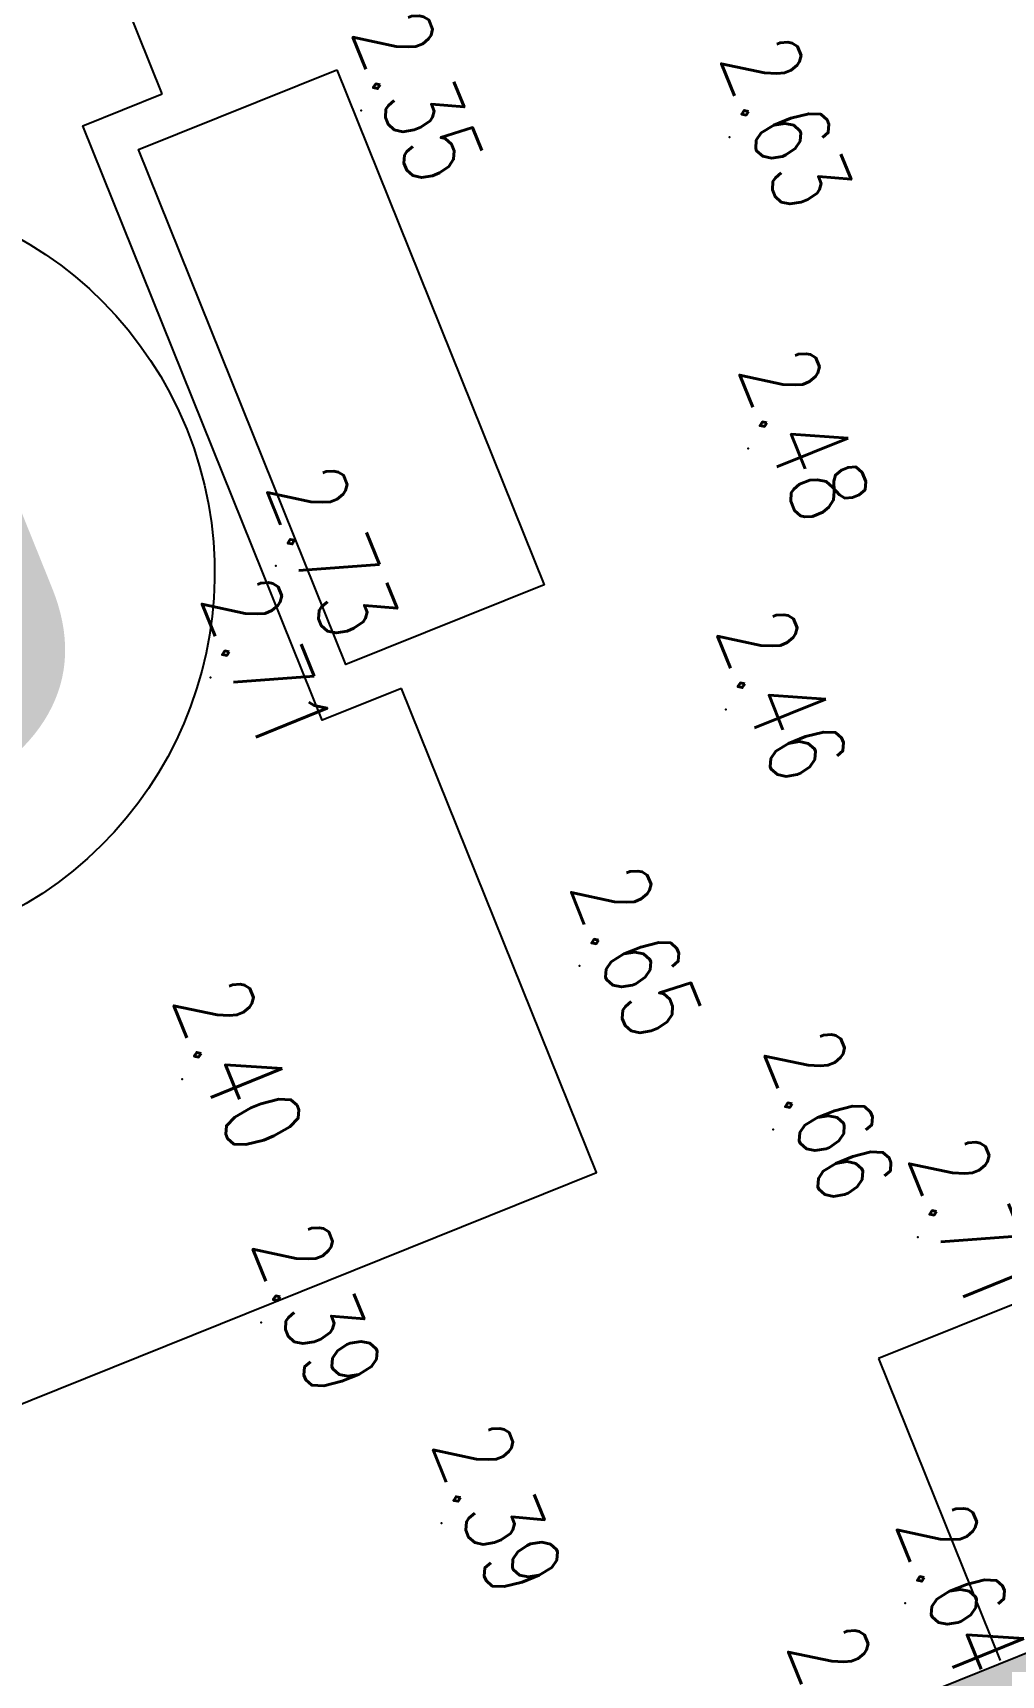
# Model space of a CAD drawing. Header units: millimetres. Extents: x 405522 to 410309, y 2303080 to 2310223.
# Drawn here: x 406883.39 to 406906.04, y 2306668.8 to 2306707.24 of the extents above; entities that cross this region are included whole.
import ezdxf
from ezdxf.enums import TextEntityAlignment as Align
from ezdxf.xclip import XClip

# ---------------------------------------------------------------- set-up
doc = ezdxf.new("R2010")
doc.units = ezdxf.units.MM
doc.header["$LTSCALE"] = 10
doc.header["$MEASUREMENT"] = 0
doc.header["$XCLIPFRAME"] = 0
doc.layers.get('0').update_dxf_attribs({"linetype": 'CONTINUOUS'})
doc.layers.get('Defpoints').update_dxf_attribs({"linetype": 'CONTINUOUS'})
for name, color, linetype in [('caodo', 7, 'CONTINUOUS'), ('co', 84, 'CONTINUOUS'), ('DIM', 4, 'CONTINUOUS'), ('Hatch', 8, 'CONTINUOUS'), ('Line', 136, 'CONTINUOUS'), ('Other', 9, 'CONTINUOUS')]:
    doc.layers.add(name, color=color, linetype=linetype)
doc.styles.add('1', font='VHAVAN_2.TTF')
doc.styles.add('Dien', font='simplex.shx', dxfattribs={"width": 0.75})
doc.styles.add('txt', font='romans.shx', dxfattribs={"height": 0.2})
doc.dimstyles.new('D6.7', dxfattribs={"dimscale": 6.7, "dimtxt": 1.5, "dimasz": 2, "dimexe": 1.5, "dimexo": 0.5, "dimgap": 1, "dimtad": 1, "dimdec": 0, "dimdsep": 46, "dimtxsty": 'Dien', "dimcen": 1, "dimclrd": 256, "dimclre": 256, "dimclrt": 7, "dimaunit": 1, "dimadec": 3, "dimazin": 0, "dimtfac": 1, "dimtdec": 0, "dimtmove": 1, "dimatfit": 0, "dimfxl": 1, "dimtolj": 1, "dimtzin": 0, "dimlwe": -1, "dimarcsym": 0})

# ---------------------------------------------------------------- blocks, each defined once
blk = doc.blocks.new('*D26')
at = {"layer": 'Defpoints', "color": 0, "linetype": 'Continuous'}
for p in [(406742.6619138751, 2306987.542138263), (407088.9799926709, 2306054.36399705), (407050.0361064873, 2306039.911268014)]:
    blk.add_point(p, dxfattribs=at)
at = {"layer": 'DIM'}
for p, q in [((406739.5212196925, 2306986.376574), (406694.2959683287, 2306969.592725042)), ((407085.8392984883, 2306053.198432786), (407040.6140239395, 2306036.414575225))]:
    blk.add_line(p, q, dxfattribs=at)
at = {"layer": 'DIM', "linetype": 'Continuous', "lineweight": -2}
blk.add_line((406708.380307929, 2306960.526641102), (407045.3738494347, 2306052.474044744), dxfattribs=at)
at = {"layer": 'DIM', "linetype": 'Continuous'}
for points in [[(406710.4741040507, 2306961.303683944), (406706.2865118071, 2306959.74959826), (406703.7180508765, 2306973.089417832)], [(407047.4676455563, 2306053.251087586), (407043.2800533128, 2306051.697001902), (407050.0361064873, 2306039.911268014)]]:
    blk.add_solid(points, dxfattribs=at)
at = {"layer": 'DIM', "color": 7, "linetype": 'Continuous', "insert": (406887.8695083207, 2306510.579817844), "char_height": 10.05, "attachment_point": 5, "rotation": 290.3607342621674, "style": 'Dien'}
blk.add_mtext('\\A1;995', dxfattribs=at)
blk = doc.blocks.new('kh_truc_thep')
at = {"color": 6}
blk.add_circle((0, -3), 3.000000000001425, dxfattribs=at)
at = {"color": 7, "style": '1', "width": 0.8}
blk.add_attdef('KH_TRUC', text='', height=3.000000000001425, dxfattribs=at).set_placement((0, -3), align=Align.MIDDLE)
blk = doc.blocks.new('20')
at = {"layer": 'caodo', "color": 8, "linetype": 'Continuous'}
for p in [(-716.4899999999907, -603.0699999998324, 0.03000000000000025), (-707.8699999999953, -603.6899999999441, 0.3100000000000001), (-707.4400000000023, -610.9799999999814, 0.1600000000000001), (-718.4899999999907, -613.7299999999814, 0.4100000000000001), (-720.0199999999604, -616.339999999851, 0.3900000000000001), (-707.9599999999627, -617.089999999851, 0.1400000000000001), (-711.3800000000047, -623.089999999851, 0.3300000000000001), (-720.679999999993, -625.7399999997579, 0.08000000000000007), (-706.8499999999767, -626.9199999999255, 0.3400000000000003), (-703.4699999999721, -629.4399999999441, 0.3900000000000001), (-718.8299999999581, -631.4399999999441, 0.07000000000000028), (-714.609999999986, -636.1399999996647, 0.07000000000000028), (-703.7599999999511, -638.0099999997765, 0.3200000000000003)]:
    blk.add_point(p, dxfattribs=at)
at = {"layer": 'caodo', "color": 8, "linetype": 'Continuous', "style": 'txt', "width": 0.75}
for s, p in [('2.35', (-715.9899999999907, -603.0699999998324, 0.03000000000000025)), ('2.63', (-707.369000000006, -603.6899999999441, 0.3100000000000001)), ('2.48', (-706.9400000000023, -610.9799999999814, 0.1600000000000001)), ('2.73', (-717.9899999999907, -613.7299999999814, 0.4100000000000001)), ('2.71', (-719.5199999999604, -616.339999999851, 0.3900000000000001)), ('2.46', (-707.4599999999627, -617.089999999851, 0.1400000000000001)), ('2.65', (-710.8800000000047, -623.089999999851, 0.3300000000000001)), ('2.40', (-720.179999999993, -625.7399999997579, 0.08000000000000007)), ('2.66', (-706.3499999999767, -626.9199999999255, 0.3400000000000003)), ('2.71', (-702.9699999999721, -629.4399999999441, 0.3900000000000001)), ('2.39', (-718.3299999999581, -631.4399999999441, 0.07000000000000028)), ('2.39', (-714.109999999986, -636.1399999996647, 0.07000000000000028)), ('2.64', (-703.2599999999511, -638.0099999997765, 0.3200000000000003)), ('2.62', (-705.7999999999884, -640.8699999996461, 0.3000000000000003))]:
    blk.add_text(s, height=1.8, rotation=292, dxfattribs=at).set_placement(p, align=Align.CENTER)

msp = doc.modelspace()

# ---------------------------------------------------------------- hatches: boundary and pattern name
at = {"layer": 'co', "linetype": 'Continuous'}
h = msp.add_hatch(dxfattribs=at)
h.set_pattern_fill('GRASS', color=86, scale=0.9999999999999998, angle=-9.651807925231505e-08, style=0)
h.set_pattern_definition([(21.91894370438083, (407717.7514153625, 2306586.616748105), (0.3920329744667653, 0.91995116522732), [0.1874999999999999, -1.226713563]), (336.9189437043809, (407717.7514153625, 2306586.616748105), (0.3920329745701908, 0.9199511654700196), [0.1874999999999999, -0.8124999999999997]), (66.91894370438082, (407717.7514153625, 2306586.616748105), (-0.9199511654700196, 0.3920329745701908), [0.1874999999999999, -0.8124999999999997])])
h.paths.add_polyline_path([(406932.6968020615, 2306520.263678576, -0.4222016726026619), (406928.7643565051, 2306522.003028329), (406906.6656975736, 2306581.54940578, -0.4062703191020343), (406908.3583759264, 2306585.376333317), (406946.4852884253, 2306600.717898928), (406949.3782565118, 2306593.528284526), (406954.9445338011, 2306595.768051732), (406946.9188304231, 2306615.713557824), (406941.3525531333, 2306613.473790619), (406944.2455212194, 2306606.284176217), (406906.42144308, 2306591.064465561, -0.4222016726280897), (406902.4889975227, 2306592.803815314), (406881.425377076, 2306649.561209395, -0.4062703190853384), (406883.1180554279, 2306653.388136932), (406919.4149020365, 2306667.993317822), (406922.2832039147, 2306660.865003966), (406927.8494812045, 2306663.104771171), (406919.8731102421, 2306682.927676173), (406914.3068329524, 2306680.687908967), (406917.1751348306, 2306673.559595112), (406881.1811225823, 2306659.076269176, -0.4222016726516405), (406877.248677025, 2306660.815618929), (406855.1500180959, 2306720.361996373, -0.4062703191111162), (406856.8426964483, 2306724.188923909), (406885.6681537385, 2306735.787755688, -0.4142135623565292), (406893.4741982333, 2306732.461245603), (406894.7312675774, 2306729.337172475), (406900.2975448672, 2306731.57693968), (406897.9205919206, 2306737.484151454, 0.4142135623467938), (406878.4054806833, 2306745.800426664), (406842.3184017576, 2306731.27965242), (406838.8208640385, 2306729.872307821), (406918.700252532, 2306514.631725478)])

# ---------------------------------------------------------------- linework, layer by layer
at = {"layer": 'Hatch', "linetype": 'Continuous'}
for points in [[(406886.412078713, 2306705.811027518), (406881.8504195054, 2306717.147678933), (406862.3313404768, 2306709.293561934), (406864.7353572752, 2306703.319090975), (406866.5907830404, 2306704.065680044), (406869.0395951857, 2306697.97988354), (406867.1841694214, 2306697.233294471), (406872.2012479584, 2306684.764833342), (406874.0566737237, 2306685.511422411), (406876.5054858685, 2306679.425625908), (406874.6500601051, 2306678.67903684), (406877.0540769039, 2306672.704565881), (406896.5731559335, 2306680.558682881), (406892.0114967264, 2306691.895334294)], [(406892.0114967264, 2306691.895334294), (406890.1560709634, 2306691.148745226), (406884.5566529505, 2306705.06443845), (406886.412078713, 2306705.811027518)]]:
    msp.add_lwpolyline(points, dxfattribs=at)
msp.add_lwpolyline([(406890.4962247759, 2306706.376492774), (406895.349053719, 2306694.316225313), (406890.7104893112, 2306692.449752642), (406885.8576603662, 2306704.510020102)], close=True, dxfattribs=at)
at = {"layer": 'Line', "color": 7, "linetype": 'Continuous'}
for p, q in [((406914.3068329528, 2306680.687908968), (406903.174278371, 2306676.208374564)), ((406903.1742783635, 2306676.208374561), (406906.0179140395, 2306669.141361241))]:
    msp.add_line(p, q, dxfattribs=at)
at = {"layer": 'Other', "color": 152, "linetype": 'Continuous'}
msp.add_line((406881.1811225823, 2306659.076269176), (406917.1751348315, 2306673.559595112), dxfattribs=at)

# ---------------------------------------------------------------- block references
at = {"layer": 'caodo', "linetype": 'Continuous'}
ref = msp.add_blockref('20', (407607.5599999998, 2307308.49, 2.32), dxfattribs=at)
XClip(ref).set_block_clipping_path([(-1349.6056714252336, -661.9058657553978), (-160.24326352693606, -789.0626177703962), (-158.36999999999534, -682.7400000002235), (-152.55370127764763, -565.1435954412445), (-154.45678520214278, -515.7710593813099), (-164.5656294519431, -479.7079773764126), (-169.84830490715103, -457.46881066821516), (-166.82796598720597, -442.01621566619724), (-126.78273369179806, -389.4443280850537), (-106.05188721581362, -361.8542004311457), (-63.77944376063533, -462.4105278351344), (-33.466447652434, -538.7088304474019), (-26.830958046135493, -536.6440252331086), (-14.194728780596051, -530.2900720490143), (2.873561021173373, -522.7809317391366), (21.779086004185956, -516.4300709003583), (33.49636997265043, -516.3916891841218), (41.83233972010203, -526.5245847343467), (49.38700186560163, -538.8965703272261), (57.58147363178432, -547.8425059784204), (240.7905528639676, -478.5933098080568), (312.71683337684954, -453.523366919253), (469.9752955258009, -835.1642690971494), (381.01757410995197, -875.9365015272051), (340.05356005806243, -891.0018749474548), (281.9833174137748, -920.0360526661389), (270.2997928529512, -925.8934261840768), (259.64971878379583, -926.485182072036), (238.13632499426603, -935.887616972439), (231.39031789585715, -941.3565830942243), (234.28019038640196, -952.6351198460907), (233.34951378498226, -963.7375780143775), (228.57153214595746, -974.9643217222765), (217.37020478205523, -983.9257580563426), (203.91382668475853, -988.0474594873376), (188.67127670557238, -983.9718116582371), (177.38840578240342, -980.8930276110768), (171.5204358987976, -984.3872820092365), (-73.64572811854305, -1086.5773775354028), (-160.72326044749934, -789.4035990480334), (-175.86631778383162, -787.8968891631812), (-1242.6150691517978, -731.501864743419), (-1048.6445017770166, -1275.3187000523321), (-581.3011768160504, -1893.6633556210436), (45.25815080979373, -1711.1176481554285), (672.5305126870517, -1468.653420693241), (1174.462400796474, -665.2848953921348), (720.1397881704615, 463.7992460099049), (-44.86505850660615, 588.3045099438168), (-757.8349164568353, 52.953614375554025)])
at = {"layer": 'Line', "color": 1, "extrusion": (0.01828819611342885, 0.00735883245498159, 0.9998056758529711)}
ref = msp.add_blockref('kh_truc_thep', (1988055.720546637, -1238302.364833742, 24415.65545950257), dxfattribs=dict(at, xscale=2.999999999939281, yscale=2.999999999203175, rotation=90.00000001206222))
ref.add_attrib('KH_TRUC', '7D', dxfattribs={"layer": '0', "color": 7, "extrusion": (0.006097118530146555, 0.002453367923603044, 0.9999784028325117), "height": 9.37338065280074, "rotation": 291.9610149949045, "style": '1', "oblique": 359.9999853142, "width": 0.800138208027694}).set_placement((406871.0778025536, 2306681.571262227, 8139.957840189466), align=Align.MIDDLE)

# ---------------------------------------------------------------- dimensions: what is measured, and where the dimension line sits
at = {"layer": 'DIM', "linetype": 'Continuous'}
dim = msp.add_linear_dim(base=(407050.0361064873, 2306039.911268014), p1=(406742.6619138751, 2306987.542138263), p2=(407088.9799926708, 2306054.36399705), angle=290.3607342621675, dimstyle='D6.7', dxfattribs=at)
dim.commit()
dim.dimension.update_dxf_attribs({"geometry": '*D26', "text_midpoint": (406887.8695083208, 2306510.579817844)})

doc.saveas('drawing.dxf')
